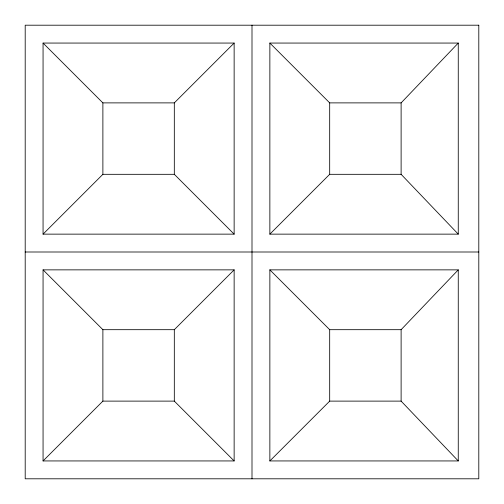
<?xml version="1.0" encoding="UTF-8"?>
<svg xmlns="http://www.w3.org/2000/svg" width="504" height="504" viewBox="0 0 504 504"><rect width="100%" height="100%" fill="white"/><g stroke="black" fill="none" stroke-linecap="round" stroke-linejoin="round"><path stroke-width="0.76" d="M458.262 234.139L401.115 174.315L401.115 102.885L458.262 43.06L269.861 43.06L269.861 234.139L458.262 234.139L458.262 43.06M458.262 460.94L401.115 401.115L401.115 329.685L458.262 269.861L269.861 269.861L269.861 460.94L458.262 460.94L458.262 269.861M43.06 234.139L102.885 174.315L102.885 102.885L43.06 43.06L234.139 43.06L234.139 234.139L43.06 234.139L43.06 43.06M102.885 102.885L174.315 102.885L234.139 43.06M43.06 460.94L102.885 401.115L102.885 329.685L43.06 269.861L43.06 460.94L234.139 460.94L234.139 269.861L43.06 269.861M234.139 460.94L174.315 401.115L174.315 329.685L234.139 269.861M269.861 234.139L329.685 174.315L329.685 102.885L269.861 43.06M269.861 460.94L329.685 401.115L329.685 329.685L269.861 269.861M329.685 102.885L401.115 102.885M102.885 174.315L174.315 174.315L234.139 234.139M329.685 174.315L401.115 174.315M25.2 252L478.8 252M102.885 329.685L174.315 329.685M329.685 329.685L401.115 329.685M102.885 401.115L174.315 401.115M329.685 401.115L401.115 401.115M252 25.2L252 478.8M174.315 102.885L174.315 174.315M478.8 25.2L25.2 25.2L25.2 478.8L478.8 478.8L478.8 25.2"/></g></svg>
